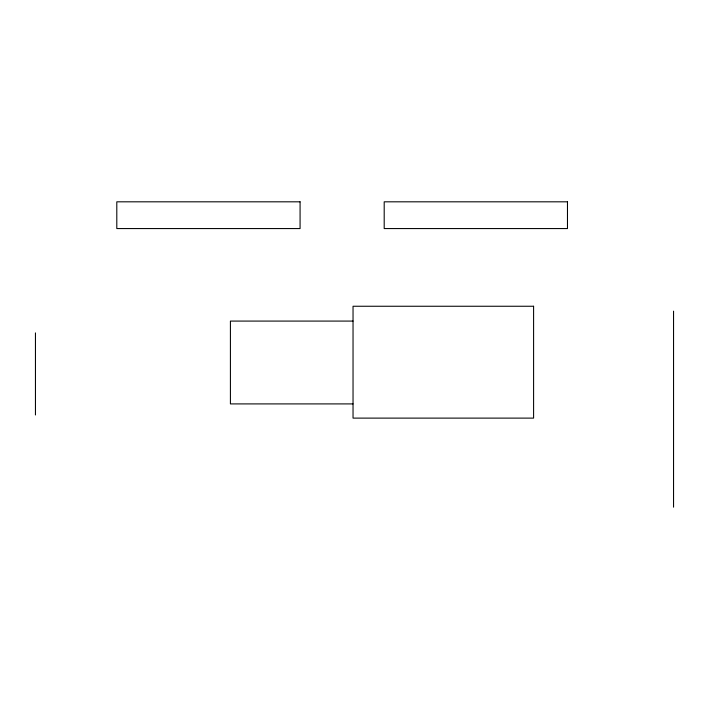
<?xml version="1.0" encoding="UTF-8"?>
<svg xmlns="http://www.w3.org/2000/svg" width="709" height="709" viewBox="0 0 709 709"><rect width="100%" height="100%" fill="white"/><g stroke="black" fill="none" stroke-linecap="round" stroke-linejoin="round"><path stroke-width="1.06" d="M352.993 321.08L230.416 321.08L230.416 403.908L352.993 403.908M673.55 311.145L673.55 507.183M35.45 332.902L35.45 414.978M300.075 201.817L116.799 201.817L116.799 228.564L300.075 228.564L300.075 201.817M567.475 201.817L384.198 201.817L384.198 228.564L567.475 228.564L567.475 201.817M533.593 306.253L353.038 306.253L353.038 418.115L533.593 418.115L533.593 306.253"/></g></svg>
